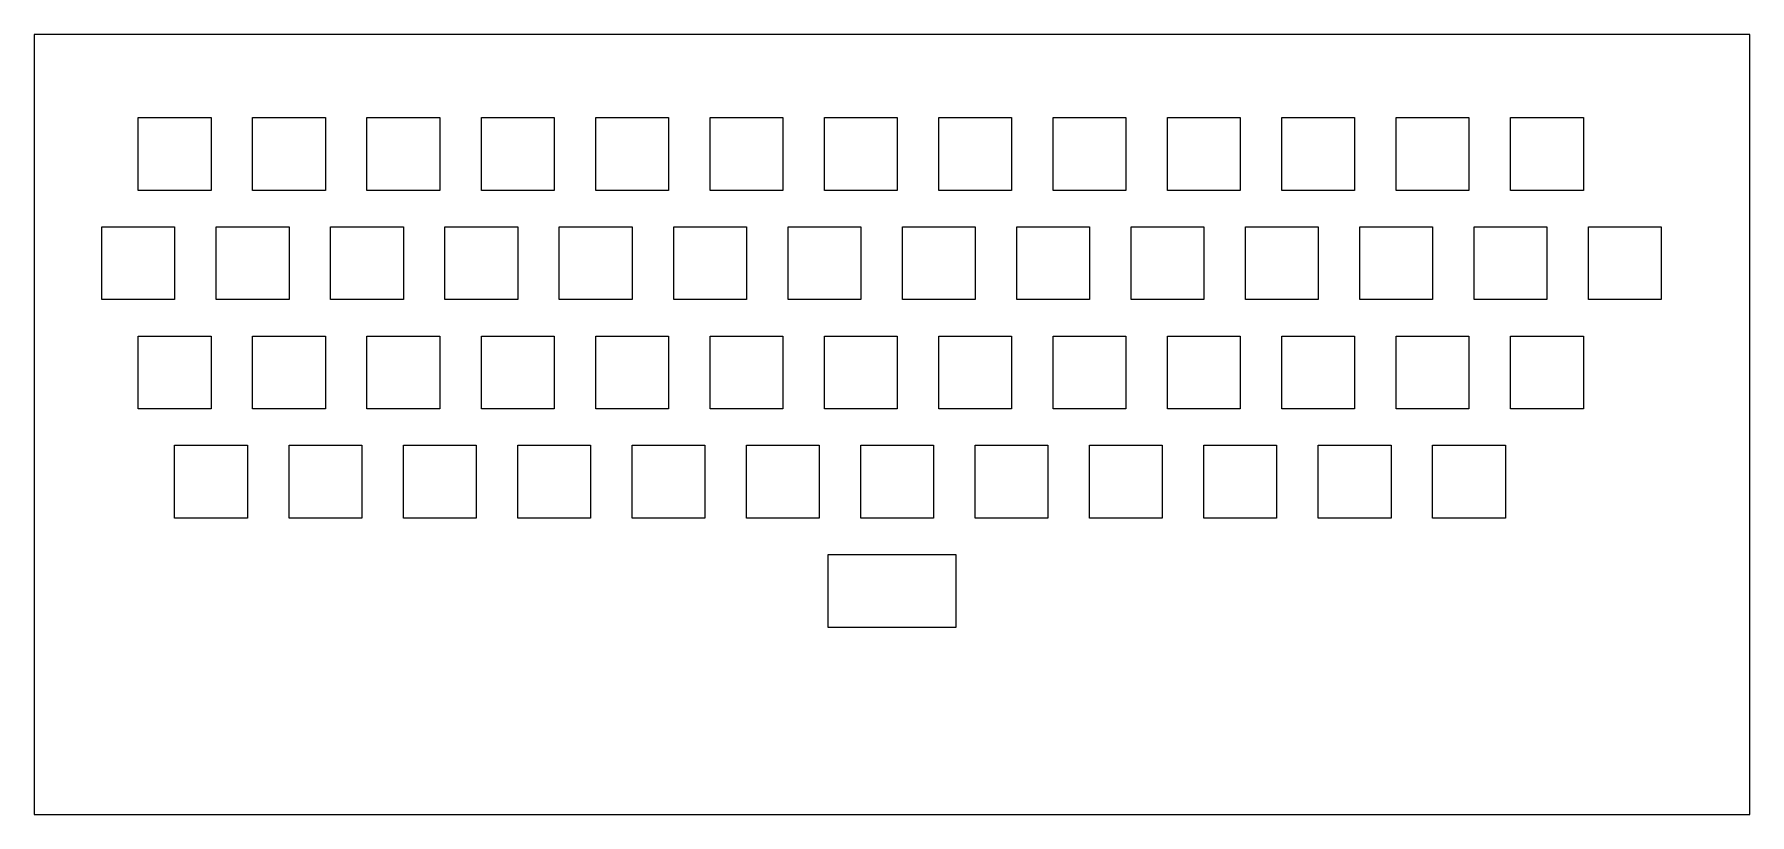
# Model space of a CAD drawing. Header units: metres. Extents: x 0 to 33, y 0 to 15.
import ezdxf

# ---------------------------------------------------------------- set-up
doc = ezdxf.new("R2010")
doc.units = ezdxf.units.M

msp = doc.modelspace()

# ---------------------------------------------------------------- linework, layer by layer
for p, q in [((33, 15), (0, 15)), ((0, 15), (0, 0)), ((33, 0), (33, 15)), ((2, 12), (2, 13.4)), ((2, 13.4), (3.39999, 13.4)), ((3.39999, 13.4), (3.39999, 12)), ((4.2, 12), (4.2, 13.4)), ((4.2, 13.4), (5.59999, 13.4)), ((5.59999, 13.4), (5.59999, 12)), ((6.39999, 12), (6.39999, 13.4)), ((6.39999, 13.4), (7.79999, 13.4)), ((7.79999, 13.4), (7.79999, 12)), ((8.59999, 12), (8.59999, 13.4)), ((8.59999, 13.4), (10, 13.4)), ((10, 13.4), (10, 12)), ((10.8, 12), (10.8, 13.4)), ((10.8, 13.4), (12.2, 13.4)), ((12.2, 13.4), (12.2, 12)), ((13, 12), (13, 13.4)), ((13, 13.4), (14.4, 13.4)), ((14.4, 13.4), (14.4, 12)), ((15.2, 12), (15.2, 13.4)), ((15.2, 13.4), (16.6, 13.4)), ((16.6, 13.4), (16.6, 12)), ((17.4, 12), (17.4, 13.4)), ((17.4, 13.4), (18.8, 13.4)), ((18.8, 13.4), (18.8, 12)), ((19.6, 12), (19.6, 13.4)), ((19.6, 13.4), (21, 13.4)), ((21, 13.4), (21, 12)), ((21.8, 12), (21.8, 13.4)), ((21.8, 13.4), (23.2, 13.4)), ((23.2, 13.4), (23.2, 12)), ((24, 12), (24, 13.4)), ((24, 13.4), (25.4, 13.4)), ((25.4, 13.4), (25.4, 12)), ((26.2, 12), (26.2, 13.4)), ((26.2, 13.4), (27.6, 13.4)), ((27.6, 13.4), (27.6, 12)), ((28.4, 12), (28.4, 13.4)), ((28.4, 13.4), (29.8, 13.4)), ((29.8, 13.4), (29.8, 12)), ((3.39999, 12), (2, 12)), ((5.59999, 12), (4.2, 12)), ((7.79999, 12), (6.39999, 12)), ((10, 12), (8.59999, 12)), ((12.2, 12), (10.8, 12)), ((14.4, 12), (13, 12)), ((16.6, 12), (15.2, 12)), ((18.8, 12), (17.4, 12)), ((21, 12), (19.6, 12)), ((23.2, 12), (21.8, 12)), ((25.4, 12), (24, 12)), ((27.6, 12), (26.2, 12)), ((29.8, 12), (28.4, 12)), ((1.29999, 9.89999), (1.29999, 11.3)), ((1.29999, 11.3), (2.7, 11.3)), ((2.7, 11.3), (2.7, 9.89999)), ((3.49998, 9.89999), (3.49998, 11.3)), ((3.49998, 11.3), (4.89999, 11.3)), ((4.89999, 11.3), (4.89999, 9.89999)), ((5.7, 9.89999), (5.7, 11.3)), ((5.7, 11.3), (7.09999, 11.3)), ((7.09999, 11.3), (7.09999, 9.89999)), ((7.89999, 9.89999), (7.89999, 11.3)), ((7.89999, 11.3), (9.29999, 11.3)), ((9.29999, 11.3), (9.29999, 9.89999)), ((10.1, 9.89999), (10.1, 11.3)), ((10.1, 11.3), (11.5, 11.3)), ((11.5, 11.3), (11.5, 9.89999)), ((12.3, 9.89999), (12.3, 11.3)), ((12.3, 11.3), (13.7, 11.3)), ((13.7, 11.3), (13.7, 9.89999)), ((14.5, 9.89999), (14.5, 11.3)), ((14.5, 11.3), (15.9, 11.3)), ((15.9, 11.3), (15.9, 9.89999)), ((16.7, 9.89999), (16.7, 11.3)), ((16.7, 11.3), (18.1, 11.3)), ((18.1, 11.3), (18.1, 9.89999)), ((18.9, 9.89999), (18.9, 11.3)), ((18.9, 11.3), (20.3, 11.3)), ((20.3, 11.3), (20.3, 9.89999)), ((21.1, 9.89999), (21.1, 11.3)), ((21.1, 11.3), (22.5, 11.3)), ((22.5, 11.3), (22.5, 9.89999)), ((23.3, 9.89999), (23.3, 11.3)), ((23.3, 11.3), (24.7, 11.3)), ((24.7, 11.3), (24.7, 9.89999)), ((25.5, 9.89999), (25.5, 11.3)), ((25.5, 11.3), (26.9, 11.3)), ((26.9, 11.3), (26.9, 9.89999)), ((27.7, 9.89999), (27.7, 11.3)), ((27.7, 11.3), (29.1, 11.3)), ((29.1, 11.3), (29.1, 9.89999)), ((29.9, 9.89999), (29.9, 11.3)), ((29.9, 11.3), (31.3, 11.3)), ((31.3, 11.3), (31.3, 9.89999)), ((2.7, 9.89999), (1.29999, 9.89999)), ((4.89999, 9.89999), (3.49998, 9.89999)), ((7.09999, 9.89999), (5.7, 9.89999)), ((9.29999, 9.89999), (7.89999, 9.89999)), ((11.5, 9.89999), (10.1, 9.89999)), ((13.7, 9.89999), (12.3, 9.89999)), ((15.9, 9.89999), (14.5, 9.89999)), ((18.1, 9.89999), (16.7, 9.89999)), ((20.3, 9.89999), (18.9, 9.89999)), ((22.5, 9.89999), (21.1, 9.89999)), ((24.7, 9.89999), (23.3, 9.89999)), ((26.9, 9.89999), (25.5, 9.89999)), ((29.1, 9.89999), (27.7, 9.89999)), ((31.3, 9.89999), (29.9, 9.89999)), ((2, 7.79999), (2, 9.2)), ((2, 9.2), (3.39999, 9.2)), ((3.39999, 9.2), (3.39999, 7.79999)), ((4.2, 7.79999), (4.2, 9.2)), ((4.2, 9.2), (5.59999, 9.2)), ((5.59999, 9.2), (5.59999, 7.79999)), ((6.39999, 7.79999), (6.39999, 9.2)), ((6.39999, 9.2), (7.79999, 9.2)), ((7.79999, 9.2), (7.79999, 7.79999)), ((8.59999, 7.79999), (8.59999, 9.2)), ((8.59999, 9.2), (10, 9.2)), ((10, 9.2), (10, 7.79999)), ((10.8, 7.79999), (10.8, 9.2)), ((10.8, 9.2), (12.2, 9.2)), ((12.2, 9.2), (12.2, 7.79999)), ((13, 7.79999), (13, 9.2)), ((13, 9.2), (14.4, 9.2)), ((14.4, 9.2), (14.4, 7.79999)), ((15.2, 7.79999), (15.2, 9.2)), ((15.2, 9.2), (16.6, 9.2)), ((16.6, 9.2), (16.6, 7.79999)), ((17.4, 7.79999), (17.4, 9.2)), ((17.4, 9.2), (18.8, 9.2)), ((18.8, 9.2), (18.8, 7.79999)), ((19.6, 7.79999), (19.6, 9.2)), ((19.6, 9.2), (21, 9.2)), ((21, 9.2), (21, 7.79999)), ((21.8, 7.79999), (21.8, 9.2)), ((21.8, 9.2), (23.2, 9.2)), ((23.2, 9.2), (23.2, 7.79999)), ((24, 7.79999), (24, 9.2)), ((24, 9.2), (25.4, 9.2)), ((25.4, 9.2), (25.4, 7.79999)), ((26.2, 7.79999), (26.2, 9.2)), ((26.2, 9.2), (27.6, 9.2)), ((27.6, 9.2), (27.6, 7.79999)), ((28.4, 7.79999), (28.4, 9.2)), ((28.4, 9.2), (29.8, 9.2)), ((29.8, 9.2), (29.8, 7.79999)), ((3.39999, 7.79999), (2, 7.79999)), ((5.59999, 7.79999), (4.2, 7.79999)), ((7.79999, 7.79999), (6.39999, 7.79999)), ((10, 7.79999), (8.59999, 7.79999)), ((12.2, 7.79999), (10.8, 7.79999)), ((14.4, 7.79999), (13, 7.79999)), ((16.6, 7.79999), (15.2, 7.79999)), ((18.8, 7.79999), (17.4, 7.79999)), ((21, 7.79999), (19.6, 7.79999)), ((23.2, 7.79999), (21.8, 7.79999)), ((25.4, 7.79999), (24, 7.79999)), ((27.6, 7.79999), (26.2, 7.79999)), ((29.8, 7.79999), (28.4, 7.79999)), ((2.7, 5.7), (2.7, 7.09999)), ((2.7, 7.09999), (4.09999, 7.09999)), ((4.09999, 7.09999), (4.09999, 5.7)), ((4.89999, 5.7), (4.89999, 7.09999)), ((4.89999, 7.09999), (6.29999, 7.09999)), ((6.29999, 7.09999), (6.29999, 5.7)), ((7.09999, 5.7), (7.09999, 7.09999)), ((7.09999, 7.09999), (8.49998, 7.09999)), ((8.49998, 7.09999), (8.49998, 5.7)), ((9.29999, 5.7), (9.29999, 7.09999)), ((9.29999, 7.09999), (10.7, 7.09999)), ((10.7, 7.09999), (10.7, 5.7)), ((11.5, 5.7), (11.5, 7.09999)), ((11.5, 7.09999), (12.9, 7.09999)), ((12.9, 7.09999), (12.9, 5.7)), ((13.7, 5.7), (13.7, 7.09999)), ((13.7, 7.09999), (15.1, 7.09999)), ((15.1, 7.09999), (15.1, 5.7)), ((15.9, 5.7), (15.9, 7.09999)), ((15.9, 7.09999), (17.3, 7.09999)), ((17.3, 7.09999), (17.3, 5.7)), ((18.1, 5.7), (18.1, 7.09999)), ((18.1, 7.09999), (19.5, 7.09999)), ((19.5, 7.09999), (19.5, 5.7)), ((20.3, 5.7), (20.3, 7.09999)), ((20.3, 7.09999), (21.7, 7.09999)), ((21.7, 7.09999), (21.7, 5.7)), ((22.5, 5.7), (22.5, 7.09999)), ((22.5, 7.09999), (23.9, 7.09999)), ((23.9, 7.09999), (23.9, 5.7)), ((24.7, 5.7), (24.7, 7.09999)), ((24.7, 7.09999), (26.1, 7.09999)), ((26.1, 7.09999), (26.1, 5.7)), ((26.9, 5.7), (26.9, 7.09999)), ((26.9, 7.09999), (28.3, 7.09999)), ((28.3, 7.09999), (28.3, 5.7)), ((4.09999, 5.7), (2.7, 5.7)), ((6.29999, 5.7), (4.89999, 5.7)), ((8.49998, 5.7), (7.09999, 5.7)), ((10.7, 5.7), (9.29999, 5.7)), ((12.9, 5.7), (11.5, 5.7)), ((15.1, 5.7), (13.7, 5.7)), ((17.3, 5.7), (15.9, 5.7)), ((19.5, 5.7), (18.1, 5.7)), ((21.7, 5.7), (20.3, 5.7)), ((23.9, 5.7), (22.5, 5.7)), ((26.1, 5.7), (24.7, 5.7)), ((28.3, 5.7), (26.9, 5.7)), ((15.275, 3.59999), (15.275, 5)), ((15.275, 5), (17.725, 5)), ((17.725, 5), (17.725, 3.59999)), ((17.725, 3.59999), (15.275, 3.59999)), ((0, 0), (33, 0))]:
    msp.add_line(p, q)

doc.saveas('drawing.dxf')
